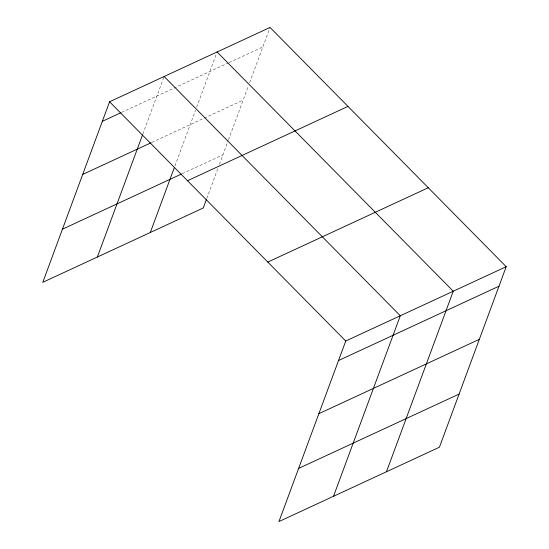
<?xml version="1.0" encoding="UTF-8"?>
<svg xmlns="http://www.w3.org/2000/svg" width="549" height="549" viewBox="0 0 549 549"><rect width="100%" height="100%" fill="white"/><g stroke="black" fill="none" stroke-linecap="round" stroke-linejoin="round"><path stroke-width="0.41" stroke-dasharray="2.75 2.06" d="M142.829 134.093L164.13 76.503M174.953 165.887L195.492 110.363M196.666 107.185L217.088 51.977M206.781 198.457L217.926 168.323M219.394 164.364L228.199 140.565M228.494 139.769L248.443 85.829M249.617 82.659L270.039 27.45M121.562 112.408L228.281 62.97M229.05 62.613L262.82 46.974M151.84 142.404L243.166 100.103M182.241 173.683L222.915 154.845"/><path stroke-width="0.82" d="M506.205 266.697L345.74 341.025L278.961 521.55L439.426 447.222L506.205 266.697L270.039 27.45L109.574 101.778L42.795 282.303L203.26 207.975L206.486 199.253M97.351 257.028L142.534 134.889M150.309 232.502L174.362 167.472M333.518 496.275L400.296 315.757L164.13 76.503M386.469 471.749L453.248 291.224L217.088 51.977M102.354 121.302L120.794 112.758M82.7 174.431L151.071 142.761M62.449 229.173L181.472 174.04M187.511 180.731L347.977 106.403M267.802 262.072L428.268 187.744M338.513 360.549L498.979 286.221M318.859 413.678L479.325 339.351M298.615 468.421L459.081 394.093M109.574 101.778L345.74 341.025"/></g></svg>
